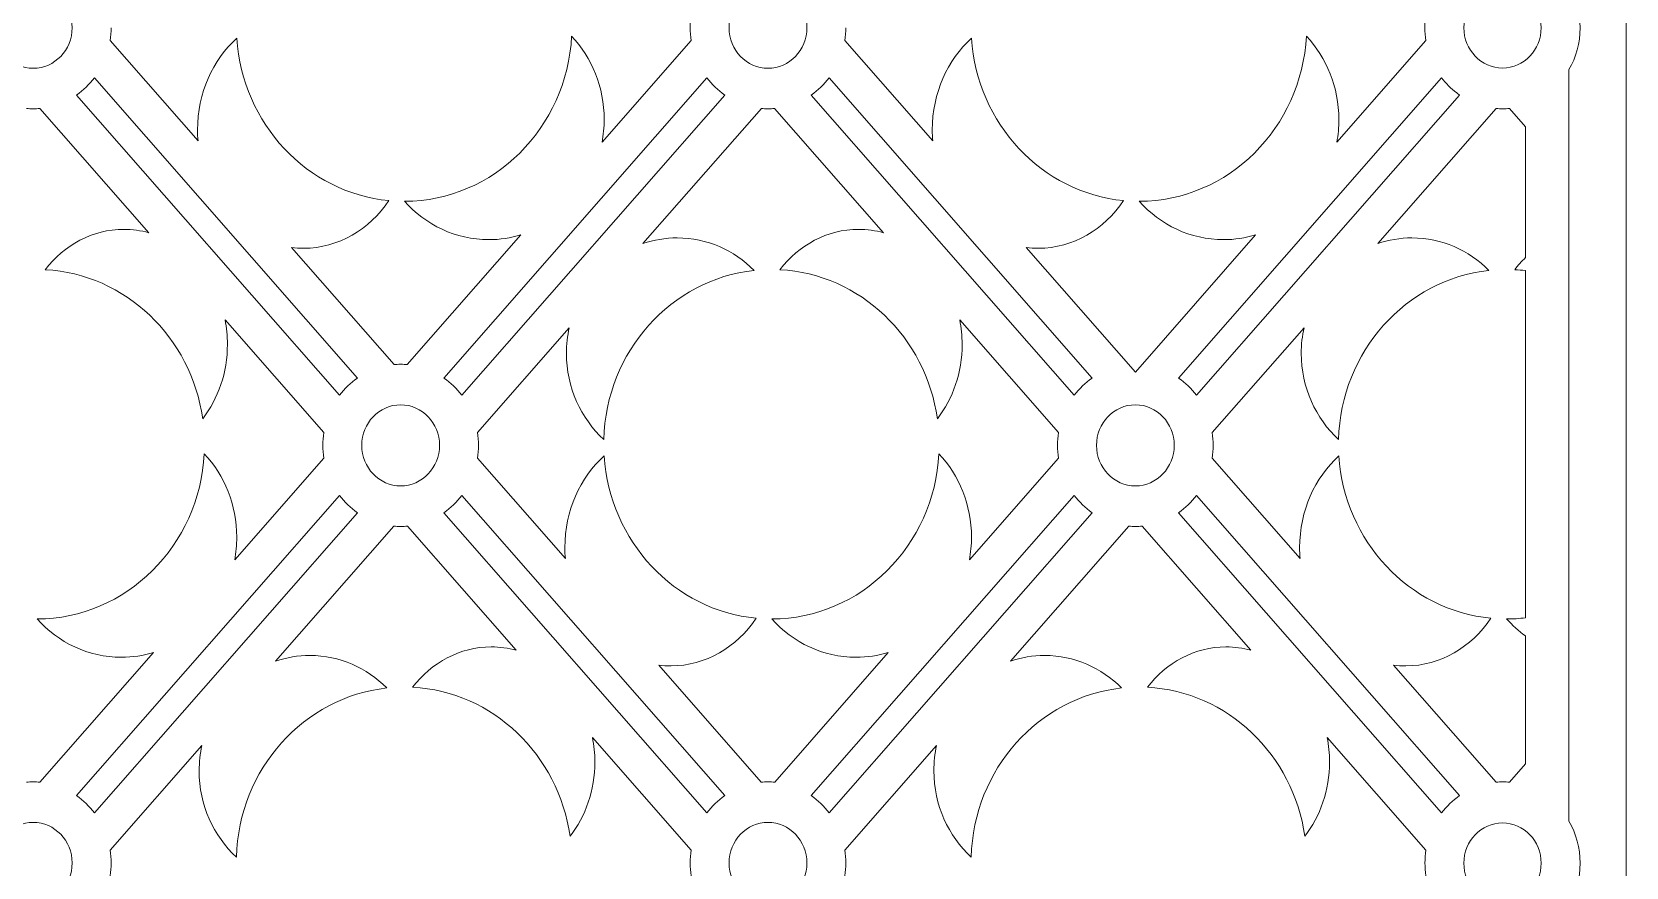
# Model space of a CAD drawing. Header units: centimetres. Extents: x 1.9 to 9.6, y -9.5 to 9.5.
# Drawn here: x 5.736 to 9.622, y -7.165 to -5.129 of the extents above; entities that cross this region are included whole.
import ezdxf

# ---------------------------------------------------------------- set-up
doc = ezdxf.new("R2010")
doc.units = ezdxf.units.CM
doc.header["$MEASUREMENT"] = 0
doc.layers.add('layer 1', color=7, linetype='Continuous')

msp = doc.modelspace()

# ---------------------------------------------------------------- linework, layer by layer
at = {"layer": 'layer 1', "color": 250, "lineweight": 9}
for points, knots in [([(1.85656, 9.5), (1.85656, 9.5), (9.62176, 9.5), (9.62176, 9.5), (9.62176, 9.5), (9.62176, 9.5), (9.62176, -9.5), (9.62176, -9.5), (9.62176, -9.5), (9.62176, -9.5), (1.85656, -9.5), (1.85656, -9.5), (1.85656, -9.5), (1.85656, -9.5), (1.85656, 9.5), (1.85656, 9.5)], [0, 0, 0, 0, 0.2, 0.2, 0.2, 0.2, 0.4, 0.4, 0.4, 0.4, 0.6, 0.6, 0.6, 0.6, 1, 1, 1, 1]), ([(5.83445, -5.11848), (5.83445, -5.17291), (5.79186, -5.2173), (5.73964, -5.2173), (5.73964, -5.2173), (5.68744, -5.2173), (5.64486, -5.17291), (5.64486, -5.11848), (5.64486, -5.11848), (5.64486, -5.06407), (5.68744, -5.01968), (5.73964, -5.01968), (5.73964, -5.01968), (5.79186, -5.01968), (5.83445, -5.06407), (5.83445, -5.11848)], [0, 0, 0, 0, 0.2, 0.2, 0.2, 0.2, 0.4, 0.4, 0.4, 0.4, 0.6, 0.6, 0.6, 0.6, 1, 1, 1, 1]), ([(7.62511, -5.11848), (7.62511, -5.17291), (7.58252, -5.2173), (7.5303, -5.2173), (7.5303, -5.2173), (7.4781, -5.2173), (7.43552, -5.17291), (7.43552, -5.11848), (7.43552, -5.11848), (7.43552, -5.06407), (7.4781, -5.01968), (7.5303, -5.01968), (7.5303, -5.01968), (7.58252, -5.01968), (7.62511, -5.06407), (7.62511, -5.11848)], [0, 0, 0, 0, 0.2, 0.2, 0.2, 0.2, 0.4, 0.4, 0.4, 0.4, 0.6, 0.6, 0.6, 0.6, 1, 1, 1, 1]), ([(9.41479, -5.11846), (9.41479, -5.17259), (9.37246, -5.21671), (9.32053, -5.21671), (9.32053, -5.21671), (9.26862, -5.21671), (9.22626, -5.17259), (9.22626, -5.11846), (9.22626, -5.11846), (9.22626, -5.06437), (9.26862, -5.02022), (9.32053, -5.02022), (9.32053, -5.02022), (9.37246, -5.02022), (9.41479, -5.06437), (9.41479, -5.11846)], [0, 0, 0, 0, 0.2, 0.2, 0.2, 0.2, 0.4, 0.4, 0.4, 0.4, 0.6, 0.6, 0.6, 0.6, 1, 1, 1, 1]), ([(9.48233, -5.01623), (9.49976, -5.04607), (9.50983, -5.08108), (9.50983, -5.11846), (9.50983, -5.11846), (9.50983, -5.15585), (9.49976, -5.19085), (9.48233, -5.22071)], [0, 0, 0, 0, 0.3333333, 0.3333333, 0.3333333, 0.3333333, 1, 1, 1, 1]), ([(7.34311, -5.14983), (7.34155, -5.13962), (7.34074, -5.12914), (7.34074, -5.11848), (7.34074, -5.11848), (7.34074, -5.10782), (7.34155, -5.09736), (7.34311, -5.08715)], [0, 0, 0, 0, 0.3333333, 0.3333333, 0.3333333, 0.3333333, 1, 1, 1, 1]), ([(9.13369, -5.14996), (9.1321, -5.1397), (9.13122, -5.12918), (9.13122, -5.11846), (9.13122, -5.11846), (9.13122, -5.10776), (9.1321, -5.09726), (9.13369, -5.08702)], [0, 0, 0, 0, 0.3333333, 0.3333333, 0.3333333, 0.3333333, 1, 1, 1, 1]), ([(6.14113, -5.39434), (6.1404, -5.38555), (6.14, -5.37666), (6.14, -5.36768), (6.14, -5.36768), (6.14, -5.27762), (6.17739, -5.19702), (6.23574, -5.14406), (6.23574, -5.14406), (6.249, -5.35268), (6.40743, -5.521), (6.60622, -5.53994), (6.60622, -5.53994), (6.55896, -5.61035), (6.48355, -5.65608), (6.39884, -5.65608), (6.39884, -5.65608), (6.38863, -5.65608), (6.37853, -5.65539), (6.36861, -5.65409)], [0, 0, 0, 0, 0.1666667, 0.1666667, 0.1666667, 0.1666667, 0.3333333, 0.3333333, 0.3333333, 0.3333333, 0.5, 0.5, 0.5, 0.5, 0.6666667, 0.6666667, 0.6666667, 0.6666667, 1, 1, 1, 1]), ([(6.92822, -5.62359), (6.90335, -5.63114), (6.87713, -5.6352), (6.84998, -5.6352), (6.84998, -5.6352), (6.769, -5.6352), (6.69586, -5.59916), (6.64452, -5.54175), (6.64452, -5.54175), (6.86181, -5.54124), (7.04024, -5.36246), (7.05178, -5.13878), (7.05178, -5.13878), (7.10081, -5.19155), (7.13104, -5.26334), (7.13104, -5.34228), (7.13104, -5.34228), (7.13104, -5.36127), (7.12924, -5.37985), (7.12593, -5.39785)], [0, 0, 0, 0, 0.1666667, 0.1666667, 0.1666667, 0.1666667, 0.3333333, 0.3333333, 0.3333333, 0.3333333, 0.5, 0.5, 0.5, 0.5, 0.6666667, 0.6666667, 0.6666667, 0.6666667, 1, 1, 1, 1]), ([(7.93179, -5.39434), (7.93107, -5.38555), (7.93066, -5.37666), (7.93066, -5.36768), (7.93066, -5.36768), (7.93066, -5.27762), (7.96806, -5.19702), (8.0264, -5.14406), (8.0264, -5.14406), (8.03966, -5.35268), (8.19809, -5.521), (8.39688, -5.53994), (8.39688, -5.53994), (8.34962, -5.61035), (8.27422, -5.65608), (8.18951, -5.65608), (8.18951, -5.65608), (8.17929, -5.65608), (8.1692, -5.65539), (8.15928, -5.65409)], [0, 0, 0, 0, 0.1666667, 0.1666667, 0.1666667, 0.1666667, 0.3333333, 0.3333333, 0.3333333, 0.3333333, 0.5, 0.5, 0.5, 0.5, 0.6666667, 0.6666667, 0.6666667, 0.6666667, 1, 1, 1, 1]), ([(8.71888, -5.62359), (8.69402, -5.63114), (8.66779, -5.6352), (8.64064, -5.6352), (8.64064, -5.6352), (8.55967, -5.6352), (8.48653, -5.59916), (8.43518, -5.54175), (8.43518, -5.54175), (8.65247, -5.54124), (8.8309, -5.36246), (8.84244, -5.13878), (8.84244, -5.13878), (8.89147, -5.19155), (8.9217, -5.26334), (8.9217, -5.34228), (8.9217, -5.34228), (8.9217, -5.36127), (8.9199, -5.37985), (8.9166, -5.39785)], [0, 0, 0, 0, 0.1666667, 0.1666667, 0.1666667, 0.1666667, 0.3333333, 0.3333333, 0.3333333, 0.3333333, 0.5, 0.5, 0.5, 0.5, 0.6666667, 0.6666667, 0.6666667, 0.6666667, 1, 1, 1, 1]), ([(9.2158, -5.28266), (9.21437, -5.28167), (9.21298, -5.28067), (9.21159, -5.27965), (9.21159, -5.27965), (9.21095, -5.27917), (9.21031, -5.27867), (9.20967, -5.27819), (9.20967, -5.27819), (9.20939, -5.278), (9.20915, -5.2778), (9.20889, -5.27762), (9.20889, -5.27762), (9.19508, -5.26704), (9.18267, -5.25458), (9.17202, -5.24058)], [0, 0, 0, 0, 0.2, 0.2, 0.2, 0.2, 0.4, 0.4, 0.4, 0.4, 0.6, 0.6, 0.6, 0.6, 1, 1, 1, 1]), ([(5.75588, -5.31537), (5.75054, -5.31583), (5.74512, -5.3161), (5.73964, -5.3161), (5.73964, -5.3161), (5.73418, -5.3161), (5.72878, -5.31583), (5.72344, -5.31537)], [0, 0, 0, 0, 0.3333333, 0.3333333, 0.3333333, 0.3333333, 1, 1, 1, 1]), ([(7.54654, -5.31537), (7.5412, -5.31583), (7.53578, -5.3161), (7.5303, -5.3161), (7.5303, -5.3161), (7.52485, -5.3161), (7.51945, -5.31583), (7.51411, -5.31537)], [0, 0, 0, 0, 0.3333333, 0.3333333, 0.3333333, 0.3333333, 1, 1, 1, 1]), ([(9.30489, -5.31537), (9.31023, -5.31583), (9.31563, -5.3161), (9.3211, -5.3161), (9.3211, -5.3161), (9.32659, -5.3161), (9.33198, -5.31583), (9.33732, -5.31537)], [0, 0, 0, 0, 0.3333333, 0.3333333, 0.3333333, 0.3333333, 1, 1, 1, 1]), ([(6.20707, -5.83055), (6.21084, -5.84983), (6.21288, -5.8698), (6.21288, -5.8903), (6.21288, -5.8903), (6.21288, -5.95939), (6.19019, -6.02276), (6.15262, -6.07171), (6.15262, -6.07171), (6.12456, -5.87327), (5.96447, -5.71861), (5.76882, -5.70839), (5.76882, -5.70839), (5.81518, -5.64826), (5.88394, -5.61002), (5.96053, -5.61002), (5.96053, -5.61002), (5.98142, -5.61002), (6.0017, -5.61289), (6.02114, -5.61823)], [0, 0, 0, 0, 0.1666667, 0.1666667, 0.1666667, 0.1666667, 0.3333333, 0.3333333, 0.3333333, 0.3333333, 0.5, 0.5, 0.5, 0.5, 0.6666667, 0.6666667, 0.6666667, 0.6666667, 1, 1, 1, 1]), ([(7.22565, -5.64473), (7.25196, -5.63578), (7.27999, -5.6309), (7.30912, -5.6309), (7.30912, -5.6309), (7.38179, -5.6309), (7.44791, -5.66113), (7.49653, -5.71012), (7.49653, -5.71012), (7.29467, -5.73194), (7.13562, -5.90788), (7.13023, -6.12254), (7.13023, -6.12254), (7.07447, -6.07092), (7.03919, -5.99576), (7.03919, -5.91223), (7.03919, -5.91223), (7.03919, -5.89085), (7.04151, -5.87002), (7.04589, -5.84997)], [0, 0, 0, 0, 0.1666667, 0.1666667, 0.1666667, 0.1666667, 0.3333333, 0.3333333, 0.3333333, 0.3333333, 0.5, 0.5, 0.5, 0.5, 0.6666667, 0.6666667, 0.6666667, 0.6666667, 1, 1, 1, 1]), ([(7.99773, -5.83055), (8.00151, -5.84983), (8.00353, -5.8698), (8.00353, -5.8903), (8.00353, -5.8903), (8.00353, -5.95939), (7.98086, -6.02276), (7.94332, -6.07171), (7.94332, -6.07171), (7.91523, -5.87327), (7.75514, -5.71861), (7.55949, -5.70839), (7.55949, -5.70839), (7.60584, -5.64826), (7.6746, -5.61002), (7.75119, -5.61002), (7.75119, -5.61002), (7.77208, -5.61002), (7.79237, -5.61289), (7.8118, -5.61823)], [0, 0, 0, 0, 0.1666667, 0.1666667, 0.1666667, 0.1666667, 0.3333333, 0.3333333, 0.3333333, 0.3333333, 0.5, 0.5, 0.5, 0.5, 0.6666667, 0.6666667, 0.6666667, 0.6666667, 1, 1, 1, 1]), ([(8.15928, -5.65409), (8.15928, -5.65409), (8.42572, -5.95833), (8.42572, -5.95833), (8.42572, -5.95833), (8.42572, -5.95833), (8.71888, -5.62359), (8.71888, -5.62359)], [0, 0, 0, 0, 0.3333333, 0.3333333, 0.3333333, 0.3333333, 1, 1, 1, 1]), ([(8.8367, -5.84997), (8.83229, -5.87002), (8.83, -5.89085), (8.83, -5.91223), (8.83, -5.91223), (8.83, -5.99576), (8.86525, -6.07092), (8.92101, -6.12254), (8.92101, -6.12254), (8.9264, -5.90788), (9.08545, -5.73194), (9.28731, -5.71012), (9.28731, -5.71012), (9.23869, -5.66113), (9.1726, -5.6309), (9.0999, -5.6309), (9.0999, -5.6309), (9.07077, -5.6309), (9.04274, -5.63578), (9.01645, -5.64473)], [0, 0, 0, 0, 0.1666667, 0.1666667, 0.1666667, 0.1666667, 0.3333333, 0.3333333, 0.3333333, 0.3333333, 0.5, 0.5, 0.5, 0.5, 0.6666667, 0.6666667, 0.6666667, 0.6666667, 1, 1, 1, 1]), ([(9.37655, -5.67898), (9.36715, -5.68806), (9.35838, -5.69789), (9.35027, -5.70839), (9.35027, -5.70839), (9.35912, -5.70884), (9.36785, -5.70961), (9.37655, -5.71066)], [0, 0, 0, 0, 0.3333333, 0.3333333, 0.3333333, 0.3333333, 1, 1, 1, 1]), ([(6.61884, -5.93979), (6.62421, -5.93933), (6.6296, -5.93907), (6.63505, -5.93907), (6.63505, -5.93907), (6.64051, -5.93907), (6.64593, -5.93933), (6.6513, -5.93979)], [0, 0, 0, 0, 0.3333333, 0.3333333, 0.3333333, 0.3333333, 1, 1, 1, 1]), ([(6.72987, -6.13667), (6.72987, -6.19109), (6.68728, -6.23548), (6.63505, -6.23548), (6.63505, -6.23548), (6.58283, -6.23548), (6.54025, -6.19109), (6.54025, -6.13667), (6.54025, -6.13667), (6.54025, -6.08225), (6.58283, -6.03786), (6.63505, -6.03786), (6.63505, -6.03786), (6.68728, -6.03786), (6.72987, -6.08225), (6.72987, -6.13667)], [0, 0, 0, 0, 0.2, 0.2, 0.2, 0.2, 0.4, 0.4, 0.4, 0.4, 0.6, 0.6, 0.6, 0.6, 1, 1, 1, 1]), ([(8.52053, -6.13667), (8.52053, -6.19109), (8.47794, -6.23548), (8.42572, -6.23548), (8.42572, -6.23548), (8.37349, -6.23548), (8.33091, -6.19109), (8.33091, -6.13667), (8.33091, -6.13667), (8.33091, -6.08225), (8.37349, -6.03786), (8.42572, -6.03786), (8.42572, -6.03786), (8.47794, -6.03786), (8.52053, -6.08225), (8.52053, -6.13667)], [0, 0, 0, 0, 0.2, 0.2, 0.2, 0.2, 0.4, 0.4, 0.4, 0.4, 0.6, 0.6, 0.6, 0.6, 1, 1, 1, 1]), ([(6.44784, -6.16789), (6.44627, -6.1577), (6.44543, -6.14728), (6.44543, -6.13667), (6.44543, -6.13667), (6.44543, -6.12607), (6.44627, -6.11563), (6.44784, -6.10548)], [0, 0, 0, 0, 0.3333333, 0.3333333, 0.3333333, 0.3333333, 1, 1, 1, 1]), ([(8.2385, -6.16789), (8.23694, -6.1577), (8.2361, -6.14728), (8.2361, -6.13667), (8.2361, -6.13667), (8.2361, -6.12607), (8.23694, -6.11563), (8.2385, -6.10548)], [0, 0, 0, 0, 0.3333333, 0.3333333, 0.3333333, 0.3333333, 1, 1, 1, 1]), ([(8.61296, -6.16789), (8.61452, -6.15773), (8.61534, -6.1473), (8.61534, -6.13667), (8.61534, -6.13667), (8.61534, -6.12605), (8.61452, -6.11562), (8.61296, -6.10545)], [0, 0, 0, 0, 0.3333333, 0.3333333, 0.3333333, 0.3333333, 1, 1, 1, 1]), ([(6.03283, -6.64177), (6.00794, -6.64932), (5.98171, -6.65337), (5.95455, -6.65337), (5.95455, -6.65337), (5.87361, -6.65337), (5.80047, -6.61735), (5.74909, -6.55992), (5.74909, -6.55992), (5.96642, -6.55943), (6.14485, -6.38066), (6.15639, -6.15696), (6.15639, -6.15696), (6.2054, -6.20973), (6.23562, -6.28152), (6.23562, -6.36046), (6.23562, -6.36046), (6.23562, -6.37946), (6.23385, -6.39803), (6.23052, -6.41602)], [0, 0, 0, 0, 0.1666667, 0.1666667, 0.1666667, 0.1666667, 0.3333333, 0.3333333, 0.3333333, 0.3333333, 0.5, 0.5, 0.5, 0.5, 0.6666667, 0.6666667, 0.6666667, 0.6666667, 1, 1, 1, 1]), ([(7.03641, -6.4125), (7.03565, -6.40373), (7.03528, -6.39484), (7.03528, -6.38586), (7.03528, -6.38586), (7.03528, -6.29581), (7.07267, -6.2152), (7.13098, -6.16225), (7.13098, -6.16225), (7.14424, -6.37084), (7.30267, -6.53919), (7.50149, -6.55811), (7.50149, -6.55811), (7.45423, -6.62853), (7.3788, -6.67427), (7.29408, -6.67427), (7.29408, -6.67427), (7.28387, -6.67427), (7.27381, -6.67357), (7.26389, -6.67228)], [0, 0, 0, 0, 0.1666667, 0.1666667, 0.1666667, 0.1666667, 0.3333333, 0.3333333, 0.3333333, 0.3333333, 0.5, 0.5, 0.5, 0.5, 0.6666667, 0.6666667, 0.6666667, 0.6666667, 1, 1, 1, 1]), ([(7.82349, -6.64177), (7.7986, -6.64932), (7.77237, -6.65337), (7.74522, -6.65337), (7.74522, -6.65337), (7.66428, -6.65337), (7.59113, -6.61735), (7.53976, -6.55992), (7.53976, -6.55992), (7.75708, -6.55943), (7.93547, -6.38066), (7.94705, -6.15696), (7.94705, -6.15696), (7.99606, -6.20973), (8.02629, -6.28152), (8.02629, -6.36046), (8.02629, -6.36046), (8.02629, -6.37946), (8.02451, -6.39803), (8.02118, -6.41602)], [0, 0, 0, 0, 0.1666667, 0.1666667, 0.1666667, 0.1666667, 0.3333333, 0.3333333, 0.3333333, 0.3333333, 0.5, 0.5, 0.5, 0.5, 0.6666667, 0.6666667, 0.6666667, 0.6666667, 1, 1, 1, 1]), ([(9.05469, -6.67228), (9.06459, -6.67357), (9.07465, -6.67427), (9.0849, -6.67427), (9.0849, -6.67427), (9.16958, -6.67427), (9.24501, -6.62853), (9.29227, -6.55811), (9.29227, -6.55811), (9.09345, -6.53919), (8.93505, -6.37084), (8.92176, -6.16225), (8.92176, -6.16225), (8.86345, -6.2152), (8.82606, -6.29581), (8.82606, -6.38586), (8.82606, -6.38586), (8.82606, -6.39484), (8.82643, -6.40373), (8.82718, -6.4125)], [0, 0, 0, 0, 0.1666667, 0.1666667, 0.1666667, 0.1666667, 0.3333333, 0.3333333, 0.3333333, 0.3333333, 0.5, 0.5, 0.5, 0.5, 0.6666667, 0.6666667, 0.6666667, 0.6666667, 1, 1, 1, 1]), ([(6.65136, -6.33354), (6.64602, -6.33402), (6.64057, -6.33428), (6.63505, -6.33428), (6.63505, -6.33428), (6.62957, -6.33428), (6.62415, -6.33402), (6.61875, -6.33354)], [0, 0, 0, 0, 0.3333333, 0.3333333, 0.3333333, 0.3333333, 1, 1, 1, 1]), ([(8.44203, -6.33354), (8.43669, -6.33402), (8.43123, -6.33428), (8.42572, -6.33428), (8.42572, -6.33428), (8.42023, -6.33428), (8.41481, -6.33402), (8.40942, -6.33354)], [0, 0, 0, 0, 0.3333333, 0.3333333, 0.3333333, 0.3333333, 1, 1, 1, 1]), ([(9.37655, -6.5571), (9.36143, -6.55891), (9.34609, -6.55989), (9.33054, -6.55992), (9.33054, -6.55992), (9.3444, -6.57538), (9.35981, -6.58931), (9.37655, -6.60137)], [0, 0, 0, 0, 0.3333333, 0.3333333, 0.3333333, 0.3333333, 1, 1, 1, 1]), ([(9.37655, -6.60137), (9.37655, -6.60137), (9.37655, -6.91322), (9.37655, -6.91322), (9.37655, -6.91322), (9.37655, -6.91322), (9.33744, -6.95788), (9.33744, -6.95788)], [0, 0, 0, 0, 0.3333333, 0.3333333, 0.3333333, 0.3333333, 1, 1, 1, 1]), ([(7.10249, -6.84863), (7.10627, -6.8679), (7.1083, -6.88786), (7.1083, -6.90838), (7.1083, -6.90838), (7.1083, -6.97747), (7.08558, -7.04083), (7.04803, -7.08979), (7.04803, -7.08979), (7.01998, -6.89135), (6.85987, -6.73669), (6.66424, -6.72646), (6.66424, -6.72646), (6.71061, -6.66632), (6.77936, -6.62809), (6.85592, -6.62809), (6.85592, -6.62809), (6.87681, -6.62809), (6.89709, -6.63096), (6.91653, -6.63631)], [0, 0, 0, 0, 0.1666667, 0.1666667, 0.1666667, 0.1666667, 0.3333333, 0.3333333, 0.3333333, 0.3333333, 0.5, 0.5, 0.5, 0.5, 0.6666667, 0.6666667, 0.6666667, 0.6666667, 1, 1, 1, 1]), ([(8.89316, -6.84863), (8.89693, -6.8679), (8.89896, -6.88786), (8.89896, -6.90838), (8.89896, -6.90838), (8.89896, -6.97747), (8.87624, -7.04083), (8.83867, -7.08979), (8.83867, -7.08979), (8.81065, -6.89135), (8.65053, -6.73669), (8.4549, -6.72646), (8.4549, -6.72646), (8.50127, -6.66632), (8.57002, -6.62809), (8.64658, -6.62809), (8.64658, -6.62809), (8.66748, -6.62809), (8.68776, -6.63096), (8.70719, -6.63631)], [0, 0, 0, 0, 0.1666667, 0.1666667, 0.1666667, 0.1666667, 0.3333333, 0.3333333, 0.3333333, 0.3333333, 0.5, 0.5, 0.5, 0.5, 0.6666667, 0.6666667, 0.6666667, 0.6666667, 1, 1, 1, 1]), ([(6.33037, -6.66279), (6.35669, -6.65385), (6.38474, -6.64899), (6.41387, -6.64899), (6.41387, -6.64899), (6.48652, -6.64899), (6.55266, -6.67921), (6.60128, -6.7282), (6.60128, -6.7282), (6.39942, -6.75), (6.24038, -6.92596), (6.23492, -7.14062), (6.23492, -7.14062), (6.1792, -7.089), (6.14395, -7.01382), (6.14395, -6.93031), (6.14395, -6.93031), (6.14395, -6.90893), (6.14627, -6.8881), (6.15062, -6.86805)], [0, 0, 0, 0, 0.1666667, 0.1666667, 0.1666667, 0.1666667, 0.3333333, 0.3333333, 0.3333333, 0.3333333, 0.5, 0.5, 0.5, 0.5, 0.6666667, 0.6666667, 0.6666667, 0.6666667, 1, 1, 1, 1]), ([(8.12104, -6.66279), (8.14735, -6.65385), (8.1754, -6.64899), (8.20453, -6.64899), (8.20453, -6.64899), (8.27721, -6.64899), (8.34332, -6.67921), (8.39195, -6.7282), (8.39195, -6.7282), (8.19008, -6.75), (8.03104, -6.92596), (8.02559, -7.14062), (8.02559, -7.14062), (7.96986, -7.089), (7.93461, -7.01382), (7.93461, -6.93031), (7.93461, -6.93031), (7.93461, -6.90893), (7.93693, -6.8881), (7.94131, -6.86805)], [0, 0, 0, 0, 0.1666667, 0.1666667, 0.1666667, 0.1666667, 0.3333333, 0.3333333, 0.3333333, 0.3333333, 0.5, 0.5, 0.5, 0.5, 0.6666667, 0.6666667, 0.6666667, 0.6666667, 1, 1, 1, 1]), ([(5.72333, -6.95788), (5.72873, -6.9574), (5.73418, -6.95714), (5.73964, -6.95714), (5.73964, -6.95714), (5.74514, -6.95714), (5.7506, -6.9574), (5.75597, -6.95788)], [0, 0, 0, 0, 0.3333333, 0.3333333, 0.3333333, 0.3333333, 1, 1, 1, 1]), ([(7.514, -6.95788), (7.51939, -6.9574), (7.52485, -6.95714), (7.5303, -6.95714), (7.5303, -6.95714), (7.53581, -6.95714), (7.54126, -6.9574), (7.54664, -6.95788)], [0, 0, 0, 0, 0.3333333, 0.3333333, 0.3333333, 0.3333333, 1, 1, 1, 1]), ([(9.33744, -6.95788), (9.33204, -6.9574), (9.32659, -6.95714), (9.3211, -6.95714), (9.3211, -6.95714), (9.31563, -6.95714), (9.31017, -6.9574), (9.30477, -6.95788)], [0, 0, 0, 0, 0.3333333, 0.3333333, 0.3333333, 0.3333333, 1, 1, 1, 1]), ([(5.83445, -7.15475), (5.83445, -7.20917), (5.79186, -7.25354), (5.73964, -7.25354), (5.73964, -7.25354), (5.68744, -7.25354), (5.64486, -7.20917), (5.64486, -7.15475), (5.64486, -7.15475), (5.64486, -7.10032), (5.68744, -7.05593), (5.73964, -7.05593), (5.73964, -7.05593), (5.79186, -7.05593), (5.83445, -7.10032), (5.83445, -7.15475)], [0, 0, 0, 0, 0.2, 0.2, 0.2, 0.2, 0.4, 0.4, 0.4, 0.4, 0.6, 0.6, 0.6, 0.6, 1, 1, 1, 1]), ([(7.62511, -7.15475), (7.62511, -7.20917), (7.58252, -7.25354), (7.5303, -7.25354), (7.5303, -7.25354), (7.4781, -7.25354), (7.43552, -7.20917), (7.43552, -7.15475), (7.43552, -7.15475), (7.43552, -7.10032), (7.4781, -7.05593), (7.5303, -7.05593), (7.5303, -7.05593), (7.58252, -7.05593), (7.62511, -7.10032), (7.62511, -7.15475)], [0, 0, 0, 0, 0.2, 0.2, 0.2, 0.2, 0.4, 0.4, 0.4, 0.4, 0.6, 0.6, 0.6, 0.6, 1, 1, 1, 1]), ([(9.41479, -7.15521), (9.41479, -7.20933), (9.37246, -7.25346), (9.32053, -7.25346), (9.32053, -7.25346), (9.26862, -7.25346), (9.22626, -7.20933), (9.22626, -7.15521), (9.22626, -7.15521), (9.22626, -7.1011), (9.26862, -7.05696), (9.32053, -7.05696), (9.32053, -7.05696), (9.37246, -7.05696), (9.41479, -7.1011), (9.41479, -7.15521)], [0, 0, 0, 0, 0.2, 0.2, 0.2, 0.2, 0.4, 0.4, 0.4, 0.4, 0.6, 0.6, 0.6, 0.6, 1, 1, 1, 1]), ([(9.48233, -7.05297), (9.49976, -7.08281), (9.50983, -7.11783), (9.50983, -7.15521), (9.50983, -7.15521), (9.50983, -7.19259), (9.49976, -7.2276), (9.48233, -7.25744)], [0, 0, 0, 0, 0.3333333, 0.3333333, 0.3333333, 0.3333333, 1, 1, 1, 1]), ([(7.34311, -7.18609), (7.34155, -7.17588), (7.34074, -7.16541), (7.34074, -7.15475), (7.34074, -7.15475), (7.34074, -7.14409), (7.34155, -7.13363), (7.34311, -7.12339)], [0, 0, 0, 0, 0.3333333, 0.3333333, 0.3333333, 0.3333333, 1, 1, 1, 1]), ([(9.13389, -7.18596), (9.13233, -7.17579), (9.13152, -7.16537), (9.13152, -7.15475), (9.13152, -7.15475), (9.13152, -7.14413), (9.13233, -7.13369), (9.13389, -7.12353)], [0, 0, 0, 0, 0.3333333, 0.3333333, 0.3333333, 0.3333333, 1, 1, 1, 1])]:
    msp.add_open_spline(points, degree=3, knots=knots, dxfattribs=at)
for points in [[(5.92926, -5.11848), (5.92926, -5.1291), (5.92845, -5.13953), (5.92688, -5.1497)], [(7.71992, -5.11848), (7.71992, -5.1291), (7.71911, -5.13953), (7.71754, -5.1497)], [(5.92688, -5.1497), (5.92688, -5.1497), (6.14113, -5.39434), (6.14113, -5.39434)], [(7.12593, -5.39785), (7.12593, -5.39785), (7.34311, -5.14983), (7.34311, -5.14983)], [(7.71754, -5.1497), (7.71754, -5.1497), (7.93179, -5.39434), (7.93179, -5.39434)], [(8.9166, -5.39785), (8.9166, -5.39785), (9.13369, -5.14996), (9.13369, -5.14996)], [(5.88864, -5.24046), (5.87631, -5.2568), (5.86158, -5.27106), (5.84498, -5.28266)], [(6.52975, -5.9725), (6.52975, -5.9725), (5.88864, -5.24046), (5.88864, -5.24046)], [(7.38141, -5.24055), (7.38141, -5.24055), (6.74037, -5.9725), (6.74037, -5.9725)], [(7.42498, -5.28266), (7.40845, -5.27107), (7.39372, -5.25684), (7.38141, -5.24055)], [(7.6793, -5.24048), (7.667, -5.2568), (7.65221, -5.27106), (7.63564, -5.28266)], [(8.32041, -5.9725), (8.32041, -5.9725), (7.6793, -5.24048), (7.6793, -5.24048)], [(9.17202, -5.24058), (9.17202, -5.24058), (8.53103, -5.9725), (8.53103, -5.9725)], [(9.48233, -5.22071), (9.48233, -5.22071), (9.48233, -7.05297), (9.48233, -7.05297)], [(5.84498, -5.28266), (5.84498, -5.28266), (6.48605, -6.0147), (6.48605, -6.0147)], [(6.78401, -6.0146), (6.78401, -6.0146), (7.42498, -5.28266), (7.42498, -5.28266)], [(7.63564, -5.28266), (7.63564, -5.28266), (8.27672, -6.0147), (8.27672, -6.0147)], [(8.57473, -6.01467), (8.57473, -6.01467), (9.2158, -5.28266), (9.2158, -5.28266)], [(6.02114, -5.61823), (6.02114, -5.61823), (5.75588, -5.31537), (5.75588, -5.31537)], [(7.51411, -5.31537), (7.51411, -5.31537), (7.22565, -5.64473), (7.22565, -5.64473)], [(7.8118, -5.61823), (7.8118, -5.61823), (7.54654, -5.31537), (7.54654, -5.31537)], [(9.01645, -5.64473), (9.01645, -5.64473), (9.30489, -5.31537), (9.30489, -5.31537)], [(9.33732, -5.31537), (9.33732, -5.31537), (9.37655, -5.36011), (9.37655, -5.36011)], [(9.37655, -5.36011), (9.37655, -5.36011), (9.37655, -5.67898), (9.37655, -5.67898)], [(6.6513, -5.93979), (6.6513, -5.93979), (6.92822, -5.62359), (6.92822, -5.62359)], [(6.36861, -5.65409), (6.36861, -5.65409), (6.61884, -5.93979), (6.61884, -5.93979)], [(9.37655, -5.71066), (9.37655, -5.71066), (9.37655, -6.5571), (9.37655, -6.5571)], [(6.44784, -6.10548), (6.44784, -6.10548), (6.20707, -5.83055), (6.20707, -5.83055)], [(7.04589, -5.84997), (7.04589, -5.84997), (6.82227, -6.10532), (6.82227, -6.10532)], [(8.2385, -6.10548), (8.2385, -6.10548), (7.99773, -5.83055), (7.99773, -5.83055)], [(8.61296, -6.10545), (8.61296, -6.10545), (8.8367, -5.84997), (8.8367, -5.84997)], [(6.48605, -6.0147), (6.49841, -5.99837), (6.51315, -5.9841), (6.52975, -5.9725)], [(6.74037, -5.9725), (6.75693, -5.98409), (6.77167, -5.99831), (6.78401, -6.0146)], [(8.27672, -6.0147), (8.28907, -5.99837), (8.30381, -5.9841), (8.32041, -5.9725)], [(8.53103, -5.9725), (8.54763, -5.9841), (8.56236, -5.99837), (8.57473, -6.01467)], [(6.82227, -6.10532), (6.82384, -6.11554), (6.82468, -6.12601), (6.82468, -6.13667)], [(6.82468, -6.13667), (6.82468, -6.14735), (6.82384, -6.15781), (6.82227, -6.16801)], [(6.23052, -6.41602), (6.23052, -6.41602), (6.44784, -6.16789), (6.44784, -6.16789)], [(6.82227, -6.16801), (6.82227, -6.16801), (7.03641, -6.4125), (7.03641, -6.4125)], [(8.02118, -6.41602), (8.02118, -6.41602), (8.2385, -6.16789), (8.2385, -6.16789)], [(8.82718, -6.4125), (8.82718, -6.4125), (8.61296, -6.16789), (8.61296, -6.16789)], [(6.48605, -6.25864), (6.48605, -6.25864), (5.84504, -6.99061), (5.84504, -6.99061)], [(6.52969, -6.3008), (6.51312, -6.28919), (6.49841, -6.27495), (6.48605, -6.25864)], [(6.78401, -6.25875), (6.7717, -6.275), (6.75697, -6.28922), (6.74043, -6.3008)], [(7.42493, -6.99061), (7.42493, -6.99061), (6.78401, -6.25875), (6.78401, -6.25875)], [(8.27672, -6.25864), (8.27672, -6.25864), (7.6357, -6.99061), (7.6357, -6.99061)], [(8.32035, -6.3008), (8.30378, -6.28919), (8.28907, -6.27495), (8.27672, -6.25864)], [(8.57473, -6.25866), (8.5624, -6.27497), (8.54769, -6.28921), (8.53109, -6.3008)], [(9.21574, -6.99063), (9.21574, -6.99063), (8.57473, -6.25866), (8.57473, -6.25866)], [(5.88864, -7.03277), (5.88864, -7.03277), (6.52969, -6.3008), (6.52969, -6.3008)], [(6.74043, -6.3008), (6.74043, -6.3008), (7.38141, -7.03268), (7.38141, -7.03268)], [(7.6793, -7.03277), (7.6793, -7.03277), (8.32035, -6.3008), (8.32035, -6.3008)], [(8.53109, -6.3008), (8.53109, -6.3008), (9.17213, -7.03275), (9.17213, -7.03275)], [(6.61875, -6.33354), (6.61875, -6.33354), (6.33037, -6.66279), (6.33037, -6.66279)], [(6.91653, -6.63631), (6.91653, -6.63631), (6.65136, -6.33354), (6.65136, -6.33354)], [(8.40942, -6.33354), (8.40942, -6.33354), (8.12104, -6.66279), (8.12104, -6.66279)], [(8.70719, -6.63631), (8.70719, -6.63631), (8.44203, -6.33354), (8.44203, -6.33354)], [(5.75597, -6.95788), (5.75597, -6.95788), (6.03283, -6.64177), (6.03283, -6.64177)], [(7.54664, -6.95788), (7.54664, -6.95788), (7.82349, -6.64177), (7.82349, -6.64177)], [(7.26389, -6.67228), (7.26389, -6.67228), (7.514, -6.95788), (7.514, -6.95788)], [(9.30477, -6.95788), (9.30477, -6.95788), (9.05469, -6.67228), (9.05469, -6.67228)], [(6.15062, -6.86805), (6.15062, -6.86805), (5.92688, -7.12355), (5.92688, -7.12355)], [(7.34311, -7.12339), (7.34311, -7.12339), (7.10249, -6.84863), (7.10249, -6.84863)], [(7.94131, -6.86805), (7.94131, -6.86805), (7.71754, -7.12355), (7.71754, -7.12355)], [(9.13389, -7.12353), (9.13389, -7.12353), (8.89316, -6.84863), (8.89316, -6.84863)], [(5.84504, -6.99061), (5.8616, -7.00221), (5.87634, -7.01646), (5.88864, -7.03277)], [(7.38141, -7.03268), (7.39372, -7.01642), (7.40839, -7.00221), (7.42493, -6.99061)], [(7.6357, -6.99061), (7.65226, -7.00221), (7.667, -7.01646), (7.6793, -7.03277)], [(9.17213, -7.03275), (9.18444, -7.01645), (9.19917, -7.00221), (9.21574, -6.99063)], [(5.92688, -7.12355), (5.92845, -7.13371), (5.92926, -7.14413), (5.92926, -7.15475)], [(7.71754, -7.12355), (7.71911, -7.13371), (7.71992, -7.14413), (7.71992, -7.15475)], [(5.92926, -7.15475), (5.92926, -7.16537), (5.92845, -7.17577), (5.92688, -7.18595)], [(7.71992, -7.15475), (7.71992, -7.16537), (7.71911, -7.17577), (7.71754, -7.18595)]]:
    msp.add_open_spline(points, degree=3, dxfattribs=at)

doc.saveas('drawing.dxf')
